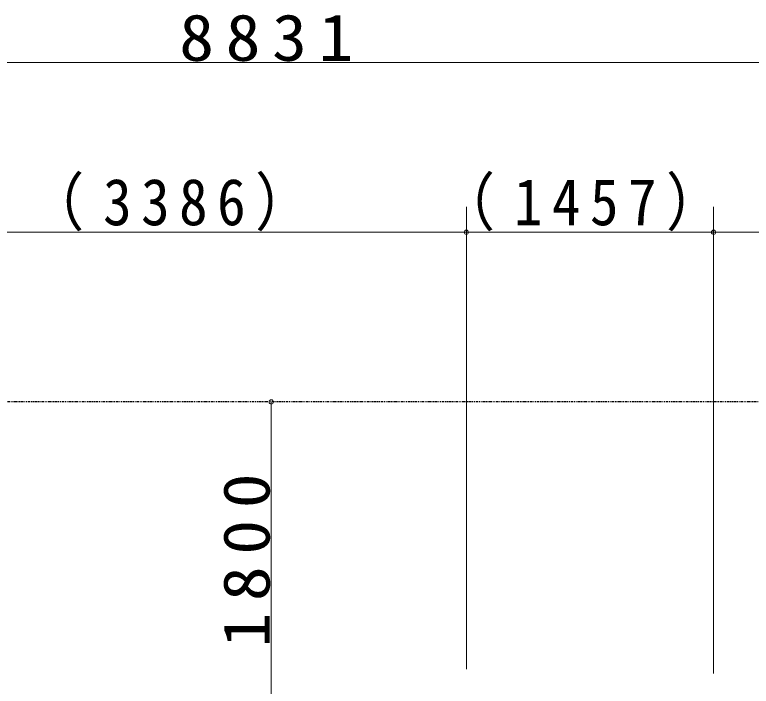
# Model space of a CAD drawing. Units: millimetres at full size, with parts at other scales. Extents: x -11723 to 28, y -1854 to 8010.
# Drawn here: x -1595 to -727, y 1725 to 2516 of the extents above; entities that cross this region are included whole.
import ezdxf

# ---------------------------------------------------------------- set-up
doc = ezdxf.new("R2010")
doc.units = ezdxf.units.MM
doc.linetypes.add('USER3', pattern=[8, 3, -1, 1, -1, 1, -1])
doc.layers.add('線', color=2, linetype='Continuous', lineweight=25)
doc.layers.add('補助', color=2, linetype='Continuous', lineweight=13)
doc.styles.add('ＭＳ ゴシック', font='')
doc.styles.get('ＭＳ ゴシック').set_extended_font_data('MS Gothic')

# ---------------------------------------------------------------- blocks, each defined once
blk = doc.blocks.new('dimension_origin')
at = {"color": 0, "linetype": 'Continuous', "lineweight": -2}
blk.add_circle((0, 0), 1.25, dxfattribs=at)

msp = doc.modelspace()

# ---------------------------------------------------------------- linework, layer by layer
at = {"layer": '線', "linetype": 'USER3'}
msp.add_line((-608.644, 2060), (-1974.777, 2060), dxfattribs=at)
at = {"layer": '補助'}
for p, q in [((-2174.777, 2460), (-408.644, 2460)), ((-1062.691, 1745), (-1062.691, 2290)), ((-1062.691, 1745), (-1062.691, 2290)), ((-771.265, 1740), (-771.265, 2290)), ((-771.265, 1740), (-771.265, 2290)), ((-1739.917, 2260), (-1062.691, 2260)), ((-1062.691, 2260), (-771.265, 2260)), ((-771.265, 2260), (-408.644, 2260)), ((-1292.691, 1700), (-1292.691, 2060))]:
    msp.add_line(p, q, dxfattribs=at)

# ---------------------------------------------------------------- block references
at = {"layer": '補助', "xscale": 2, "yscale": 2}
for p in [(-1062.691, 2260), (-771.265, 2260)]:
    msp.add_blockref('dimension_origin', p, dxfattribs=at)
for p, rotation in [((-1062.691, 2260), 180), ((-771.265, 2260), 180), ((-1292.691, 2060), 270)]:
    msp.add_blockref('dimension_origin', p, dxfattribs=dict(at, rotation=rotation))

# ---------------------------------------------------------------- texts
at = {"layer": '補助', "char_height": 54.99, "attachment_point": 8, "style": 'ＭＳ ゴシック'}
for s, insert in [('\\T1.33;\\W1.1;8831', (-1291.71, 2461)), ('\\T1.33;\\W0.9;（3386）', (-1401.304, 2261)), ('\\T1.33;\\W0.9;（1457）', (-916.978, 2261))]:
    msp.add_mtext(s, dxfattribs=dict(at, insert=insert))
at = {"layer": '補助', "insert": (-1293.691, 1880), "char_height": 54.99, "attachment_point": 8, "rotation": 90, "style": 'ＭＳ ゴシック'}
msp.add_mtext('\\T1.33;\\W1.1;1800', dxfattribs=at)

doc.saveas('drawing.dxf')
